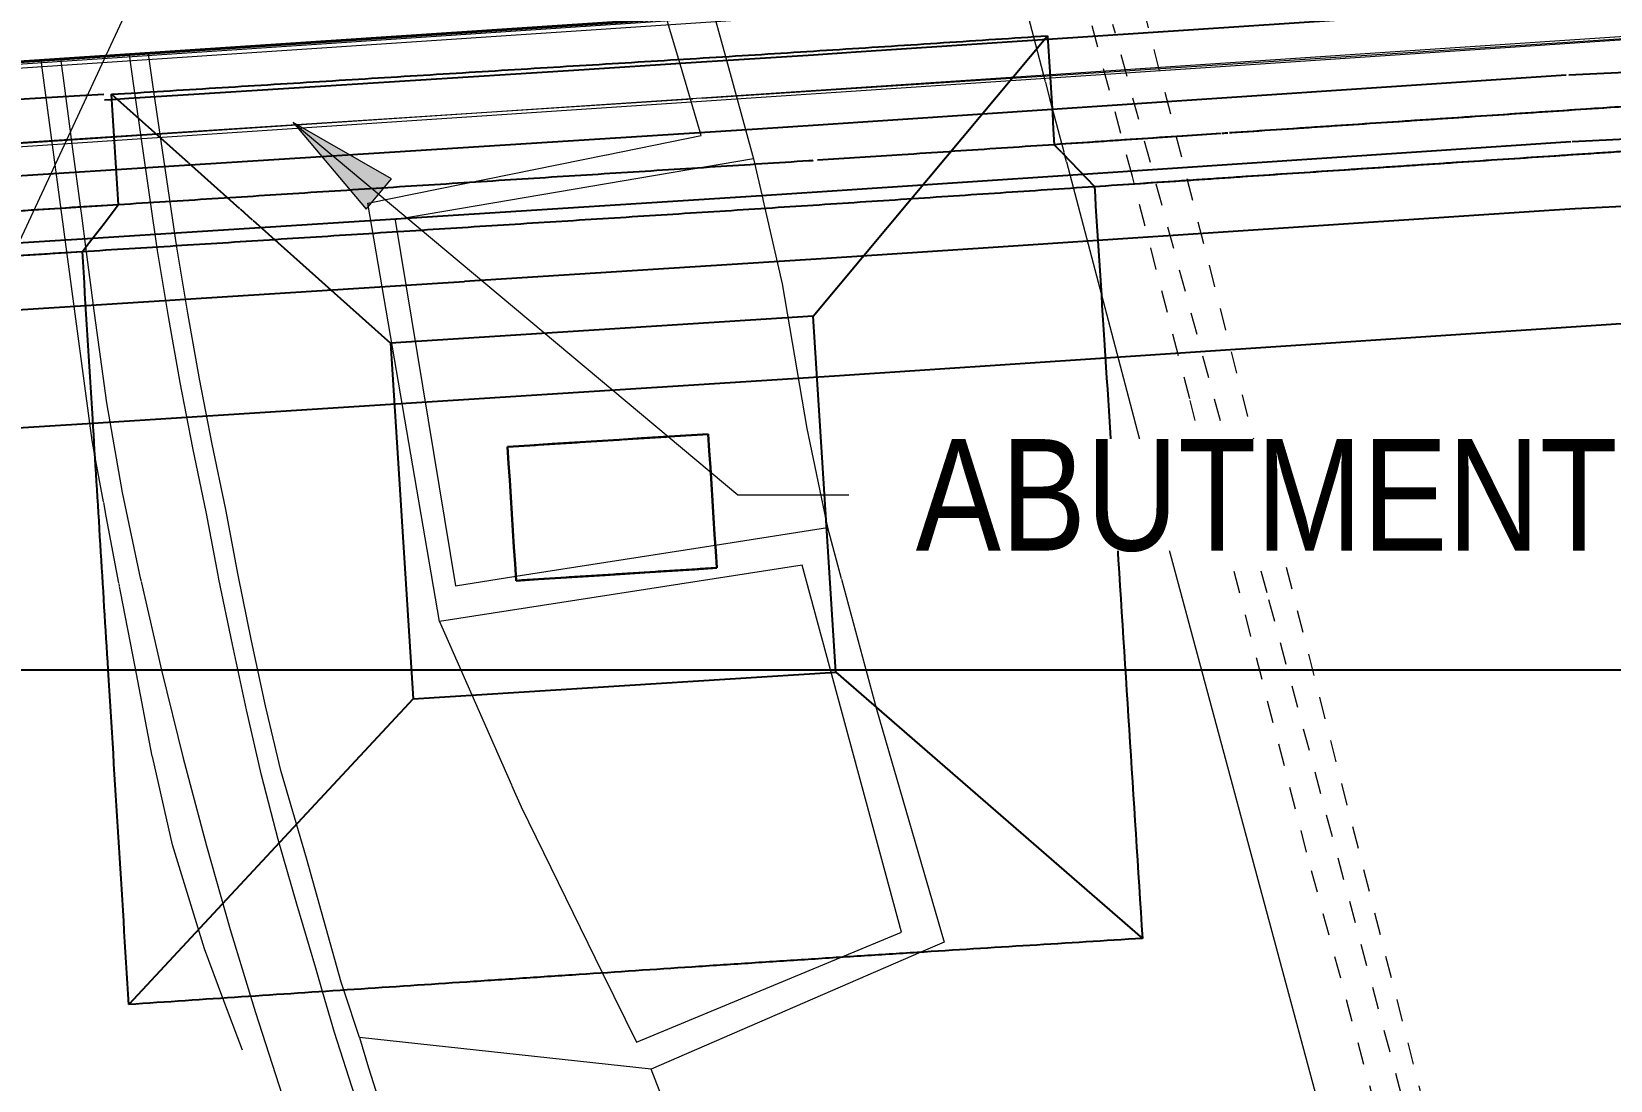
# Model space of a CAD drawing. Header units: metres. Extents: x -1147 to -802, y 5 to 567.
# Drawn here: x -1003.66 to -996.58, y 539.76 to 544.47 of the extents above; entities that cross this region are included whole.
import ezdxf

# ---------------------------------------------------------------- set-up
doc = ezdxf.new("R2010")
doc.units = ezdxf.units.M
doc.linetypes.add('IMPORT-BDYS-Boundary _3_', pattern=[0.01, 0.009, -0.001])
doc.linetypes.add('IMPORT-FURN-Fence _3_', pattern=[0.005, 0.004167, -0.0008333])
for name, color, linetype, lineweight in [('A-FLOR', 7, 'Continuous', 50), ('A-GENM', 7, 'Continuous', 35), ('G-ANNO-TEXT', 7, 'Continuous', 9), ('S-BEAM', 7, 'Continuous', 50)]:
    doc.layers.add(name, color=color, linetype=linetype, lineweight=lineweight)
doc.styles.add('Arial Narrow_3', font='ARIALN.TTF', dxfattribs={"height": 0.5})

# ---------------------------------------------------------------- blocks, each defined once
blk = doc.blocks.new('T2DPAA-T2D-PWA-SU-M2D-000002_dwg-40815123-DRG-2873010 - GENERAL ARRANGEMENT PLAN')
at = {"color": 254, "lineweight": 18, "true_color": 0xeaeaea}
for p, q in [((-160.8693, 1052.198), (-160.7959, 1052.2294)), ((-162.3852, 1051.5697), (-160.8693, 1052.198)), ((-160.8373, 1052.116), (-160.7676, 1052.1456)), ((-161.0923, 1052.0107), (-160.8373, 1052.116)), ((-161.4332, 1051.8699), (-161.0937, 1052.0101)), ((-161.554, 1051.82), (-161.4332, 1051.8699)), ((-160.829, 1051.7849), (-160.7112, 1051.835)), ((-160.7112, 1051.835), (-160.6692, 1051.8525)), ((-160.8021, 1051.7038), (-160.6552, 1051.767)), ((-160.6552, 1051.767), (-160.6414, 1051.7727)), ((-162.4478, 1051.54), (-162.3852, 1051.5697)), ((-164.856, 1050.2154), (-164.6533, 1050.3597)), ((-164.679, 1050.2004), (-164.6132, 1050.2411)), ((-165.0059, 1049.9893), (-164.679, 1050.2004)), ((-164.6729, 1049.8374), (-164.5099, 1049.9357)), ((-164.9249, 1049.6753), (-164.6729, 1049.8374)), ((-164.6659, 1049.7224), (-164.4793, 1049.8451)), ((-164.6659, 1049.7224), (-164.7869, 1049.6484)), ((-164.4667, 1048.4214), (-164.6659, 1049.7224)), ((-164.7869, 1049.6484), (-164.9079, 1049.5713)), ((-162.4865, 1049.5761), (-162.1212, 1048.7472)), ((-160.0578, 1049.4657), (-159.8943, 1049.565)), ((-159.8259, 1049.3631), (-159.9915, 1049.2664)), ((-164.1066, 1048.7432), (-164.3677, 1048.5164)), ((-164.3677, 1048.5164), (-163.7648, 1047.7298)), ((-165.5406, 1047.6432), (-164.4667, 1048.4214)), ((-163.6498, 1047.3866), (-164.4667, 1048.4214)), ((-159.3815, 1048.0499), (-159.5503, 1047.9539)), ((-159.8341, 1047.7925), (-160.0151, 1047.6896)), ((-160.0167, 1047.6887), (-160.0292, 1047.6816)), ((-160.5912, 1047.3619), (-161.2664, 1046.9779)), ((-161.2664, 1046.9779), (-164.4332, 1045.1524))]:
    blk.add_line(p, q, dxfattribs=at)
at = {"color": 7, "lineweight": 18, "true_color": 0xf0f0f0}
for p, q in [((-161.8302, 1051.7058), (-161.554, 1051.82)), ((-161.4872, 1051.5049), (-160.829, 1051.7849)), ((-162.2062, 1051.5498), (-161.8302, 1051.7058)), ((-161.4502, 1051.4249), (-160.8021, 1051.7038)), ((-162.638, 1051.4498), (-162.4478, 1051.54)), ((-162.5761, 1051.3777), (-162.2062, 1051.5498)), ((-162.6972, 1051.4217), (-162.6418, 1051.448)), ((-162.9741, 1051.2889), (-162.6972, 1051.4217)), ((-162.9318, 1051.1979), (-162.5761, 1051.3777)), ((-161.7231, 1051.3009), (-161.4502, 1051.4249)), ((-162.9849, 1051.2838), (-162.9768, 1051.2877)), ((-163.3181, 1051.1216), (-163.0081, 1051.2726)), ((-163.0081, 1051.2726), (-162.9867, 1051.2829)), ((-162.3021, 1051.1248), (-162.0321, 1051.2548)), ((-162.9381, 1051.1947), (-162.9325, 1051.1975)), ((-163.6845, 1050.9453), (-163.3181, 1051.1216)), ((-164.047, 1050.7555), (-163.6861, 1050.9445)), ((-162.8411, 1050.8607), (-162.8249, 1050.8684)), ((-163.109, 1050.7266), (-162.8411, 1050.8607)), ((-164.46, 1050.4974), (-164.047, 1050.7555)), ((-163.376, 1050.5906), (-163.109, 1050.7266)), ((-163.641, 1050.4495), (-163.376, 1050.5906)), ((-162.7709, 1049.8547), (-161.039, 1050.648)), ((-161.039, 1050.648), (-160.5543, 1049.6696)), ((-160.4028, 1049.0261), (-161.08, 1050.511)), ((-164.6533, 1050.3597), (-164.46, 1050.4974)), ((-163.902, 1050.3025), (-163.641, 1050.4495)), ((-164.6132, 1050.2411), (-164.348, 1050.4054)), ((-164.1599, 1050.1485), (-163.902, 1050.3025)), ((-164.4159, 1049.9924), (-164.1599, 1050.1485)), ((-164.5099, 1049.9357), (-164.4159, 1049.9924)), ((-162.7709, 1049.8547), (-163.3953, 1049.3551)), ((-162.1077, 1048.3478), (-162.7709, 1049.8547)), ((-160.5537, 1049.6684), (-160.3618, 1049.2811)), ((-160.3618, 1049.2811), (-160.0578, 1049.4657)), ((-163.3963, 1049.3544), (-163.4798, 1049.2876)), ((-163.4798, 1049.2876), (-164.1066, 1048.7432)), ((-159.9915, 1049.2664), (-160.4026, 1049.0261)), ((-160.4028, 1049.0261), (-160.5666, 1048.9401)), ((-160.5681, 1048.9393), (-160.9117, 1048.759)), ((-160.9117, 1048.759), (-161.5097, 1048.4849)), ((-161.5097, 1048.4849), (-161.9157, 1048.2808)), ((-163.5845, 1047.4946), (-162.1077, 1048.3478)), ((-162.1234, 1048.1613), (-162.6476, 1047.8597)), ((-159.5503, 1047.9539), (-159.7316, 1047.8508)), ((-162.6476, 1047.8597), (-163.5795, 1047.2976)), ((-159.7331, 1047.8499), (-159.799, 1047.8125)), ((-159.7993, 1047.8123), (-159.8341, 1047.7925)), ((-163.7648, 1047.7298), (-163.5845, 1047.4946)), ((-160.0292, 1047.6816), (-160.0538, 1047.6676)), ((-160.0555, 1047.6666), (-160.5912, 1047.3619)), ((-163.5795, 1047.2976), (-163.6498, 1047.3866))]:
    blk.add_line(p, q, dxfattribs=at)
at = {"color": 254, "linetype": 'IMPORT-FURN-Fence _3_', "lineweight": 18, "true_color": 0xeaeaea}
for p, q in [((-160.0426, 1047.3638), (-159.2944, 1047.7926)), ((-161.6923, 1046.2999), (-159.4055, 1047.6232)), ((-160.9407, 1046.8589), (-160.0426, 1047.3638)), ((-162.7713, 1045.8296), (-160.9471, 1046.8553)), ((-164.4091, 1044.7394), (-161.6923, 1046.2999)), ((-166.3969, 1043.7369), (-162.7713, 1045.8296))]:
    blk.add_line(p, q, dxfattribs=at)
at = {"color": 7, "lineweight": 18, "true_color": 0xf0f0f0, "flags": 128}
for points in [[(-162.0321, 1051.2548), (-161.7601, 1051.3808), (-161.4872, 1051.5049)], [(-162.2631, 1051.0458), (-161.9941, 1051.1748), (-161.7231, 1051.3009)], [(-163.6574, 1050.8084), (-163.3011, 1051.0036), (-162.9401, 1051.1937)], [(-162.8242, 1050.8687), (-162.5701, 1050.9897), (-162.3021, 1051.1248)], [(-162.802, 1050.7817), (-162.5311, 1050.9107), (-162.2631, 1051.0458)], [(-164.348, 1050.4054), (-164.013, 1050.6045), (-163.6591, 1050.8075)], [(-163.336, 1050.5126), (-163.07, 1050.6476), (-162.802, 1050.7817)], [(-163.949, 1050.1585), (-163.599, 1050.3716), (-163.336, 1050.5126)], [(-161.0821, 1050.51), (-162.5969, 1049.8267), (-162.4865, 1049.5761)], [(-164.4793, 1049.8451), (-164.4469, 1049.8664), (-163.949, 1050.1585)], [(-162.1212, 1048.7472), (-161.9157, 1048.2808), (-162.1215, 1048.1624)]]:
    blk.add_lwpolyline(points, dxfattribs=at)
blk = doc.blocks.new('T2DPAA-T2D-PWA-SU-M2D-000001_dwg-40815111-DRG-2873010 - GENERAL ARRANGEMENT PLAN')
at = {"color": 254, "linetype": 'IMPORT-BDYS-Boundary _3_', "lineweight": 18, "true_color": 0xeaeaea}
blk.add_line((-88.3362, 1140.0407), (-81.0155, 1144.1355), dxfattribs=at)
blk = doc.blocks.new('T2DPAA-T2D-PWA-SU-M2D-000100_Survey_rvt-1-DRG-2873010 - GENERAL ARRANGEMENT PLAN')
at = {"color": 254, "lineweight": 18, "true_color": 0xe1e1e1, "rotation": 75.11694444444437}
for name, p in [('T2DPAA-T2D-PWA-SU-M2D-000002_dwg-40815123-DRG-2873010 - GENERAL ARRANGEMENT PLAN', (-45.8213, 429.4778)), ('T2DPAA-T2D-PWA-SU-M2D-000001_dwg-40815111-DRG-2873010 - GENERAL ARRANGEMENT PLAN', (27.4325, 329.0961))]:
    blk.add_blockref(name, p, dxfattribs=at)
blk = doc.blocks.new('T2DPAA-T2D-C3S-RW-M2D-100010_dwg-40802999-DRG-2873010 - GENERAL ARRANGEMENT PLAN')
at = {"color": 254, "lineweight": 25, "true_color": 0xd5d5d5}
for p, q in [((57.6458, -622.9032), (58.2231, -624.6245)), ((57.3559, -622.98), (57.8993, -624.6012)), ((56.5642, -623.225), (57.0972, -624.8155)), ((58.5006, -624.3809), (58.1831, -623.4201)), ((55.5978, -623.4818), (56.0453, -625.1656)), ((57.3071, -623.777), (57.5991, -624.6484)), ((58.5345, -624.4834), (58.5006, -624.3809)), ((58.5119, -624.4926), (58.5226, -624.5248)), ((59.8619, -628.5119), (60.3553, -629.9697)), ((59.5633, -628.6121), (60.3042, -630.8013)), ((59.3169, -628.8197), (60.0205, -630.8988)), ((59.0482, -628.9616), (59.6987, -630.8838)), ((58.5466, -629.1298), (59.3319, -631.4504)), ((57.2173, -629.5756), (57.8482, -631.9497)), ((60.3081, -630.8132), (60.4498, -631.2589)), ((59.6987, -630.8838), (59.7363, -630.9949)), ((60.0222, -630.904), (60.1054, -631.1656)), ((59.7363, -630.9949), (59.8281, -631.2835))]:
    blk.add_line(p, q, dxfattribs=at)
at = {"color": 254, "lineweight": 25, "true_color": 0xe1e1e1}
for p, q in [((58.5226, -624.5248), (58.5469, -624.5971)), ((57.5991, -624.6484), (58.1014, -626.1475)), ((57.8993, -624.6012), (58.855, -627.4523)), ((58.2231, -624.6245), (59.1394, -627.3569)), ((58.5469, -624.5971), (58.6242, -624.8278)), ((57.0972, -624.8155), (57.9025, -627.219)), ((58.6245, -624.8289), (58.6316, -624.8499)), ((58.6317, -624.8503), (59.1823, -626.4935)), ((56.0455, -625.1663), (56.882, -628.3141)), ((58.1014, -626.1475), (58.1398, -626.2622)), ((58.1403, -626.2635), (58.4919, -627.3129)), ((59.1823, -626.4935), (59.3571, -627.0153)), ((59.3571, -627.0153), (59.5245, -627.515)), ((57.9028, -627.2199), (58.1559, -627.9755)), ((58.4924, -627.3144), (58.6571, -627.8059)), ((59.1394, -627.3569), (59.226, -627.6153)), ((58.855, -627.4523), (58.9415, -627.7106)), ((59.5245, -627.515), (59.5855, -627.695)), ((59.226, -627.6153), (59.5633, -628.6121)), ((58.9415, -627.7106), (59.3169, -628.8197)), ((59.5861, -627.6968), (59.8619, -628.5119)), ((58.6571, -627.8059), (58.8973, -628.5157)), ((58.1559, -627.9755), (58.5466, -629.1298)), ((56.882, -628.3141), (57.2173, -629.5756)), ((58.8973, -628.5157), (59.0482, -628.9616))]:
    blk.add_line(p, q, dxfattribs=at)
blk = doc.blocks.new('T2DPAA-T2D-PWC-RW-M2D-100010_RoadDesign_rvt-1-DRG-2873010 - GENERAL ARRANGEMENT PLAN')
at = {"color": 254, "lineweight": 18, "true_color": 0xe3e3e3, "rotation": 75.11694444444437}
blk.add_blockref('T2DPAA-T2D-C3S-RW-M2D-100010_dwg-40802999-DRG-2873010 - GENERAL ARRANGEMENT PLAN', (-1722.337, 648.0105), dxfattribs=at)
blk = doc.blocks.new('Top of Pavement - RL A - Top of Pavement - RL A-68818558-DRG-2873010 - GENERAL ARRANGEMENT PLAN')
at = {"layer": 'A-GENM', "color": 9, "lineweight": 25, "true_color": 0xbebebe}
for points, knots in [([(140.301, 11.3767), (140.3013, 11.3758), (140.3375, 11.2394), (140.4097, 10.9675), (140.5177, 10.5611), (140.6258, 10.1546), (140.7341, 9.7482), (140.8419, 9.3418), (140.9489, 8.9351), (141.0572, 8.5287), (141.1502, 8.1907), (141.2282, 7.9213), (141.2891, 7.7201), (141.3529, 7.5197), (141.4192, 7.3202), (141.4869, 7.1211), (141.5552, 6.9222), (141.623, 6.7231), (141.7123, 6.4573), (141.8009, 6.1913), (141.8895, 5.9253), (141.9785, 5.6594), (142.09, 5.3272), (142.2238, 4.9285), (142.3574, 4.5297), (142.4908, 4.1308), (142.6243, 3.732), (142.7582, 3.3333), (142.8478, 3.0677), (142.8927, 2.9349)], [0.60402729, 0.60402729, 0.60402729, 0.60402729, 0.60404624, 0.60693642, 0.60982659, 0.61271676, 0.61560694, 0.61849711, 0.62138728, 0.62427746, 0.62716763, 0.62861272, 0.6300578, 0.63150289, 0.63294798, 0.63439306, 0.63583815, 0.63728324, 0.63872832, 0.6416185, 0.64306358, 0.64450867, 0.64739884, 0.65028902, 0.65317919, 0.65606936, 0.65895954, 0.66184971, 0.66473988, 0.66473988, 0.66473988, 0.66473988]), ([(142.2156, 5.5783), (142.194, 5.6427), (142.1501, 5.7736), (142.0841, 5.971), (141.9954, 6.2369), (141.9069, 6.503), (141.8175, 6.7687), (141.7497, 6.9678), (141.6814, 7.1667), (141.6137, 7.3658), (141.5475, 7.5654), (141.4836, 7.7657), (141.4228, 7.967), (141.3447, 8.2363), (141.2518, 8.5744), (141.1435, 8.9808), (141.0561, 9.3132), (141.004, 9.51), (140.9877, 9.5712)], [-0.6459096, -0.6459096, -0.6459096, -0.6459096, -0.64450867, -0.64306358, -0.6416185, -0.63872832, -0.63728324, -0.63583815, -0.63439306, -0.63294798, -0.63150289, -0.6300578, -0.62861272, -0.62716763, -0.62427746, -0.62138728, -0.61849711, -0.61719099, -0.61719099, -0.61719099, -0.61719099]), ([(142.9593, 3.3598), (142.9572, 3.3662), (142.9103, 3.5055), (142.8189, 3.7777), (142.6854, 4.1765), (142.5519, 4.5753), (142.4183, 4.9741), (142.3062, 5.3082), (142.2387, 5.5094), (142.2158, 5.5777)], [-0.66198873, -0.66198873, -0.66198873, -0.66198873, -0.66184971, -0.65895954, -0.65606936, -0.65317919, -0.65028902, -0.64739884, -0.64591342, -0.64591342, -0.64591342, -0.64591342]), ([(143.5467, 1.6224), (143.5283, 1.6768), (143.465, 1.8639), (143.3567, 2.1838), (143.2218, 2.5821), (143.0914, 2.9679), (143.0061, 3.221), (142.9656, 3.3413)], [-0.67459327, -0.67459327, -0.67459327, -0.67459327, -0.6734104, -0.67052023, -0.66763006, -0.66473988, -0.66212332, -0.66212332, -0.66212332, -0.66212332]), ([(142.8927, 2.9349), (142.9375, 2.8021), (143.0273, 2.5365), (143.1621, 2.1381), (143.297, 1.7398), (143.4318, 1.3415), (143.5666, 0.9431), (143.7014, 0.5448), (143.8362, 0.1465), (143.971, -0.2519), (144.1058, -0.6502), (144.2406, -1.0485), (144.3754, -1.4469), (144.4909, -1.7881), (144.5615, -1.9966), (144.5871, -2.0723)], [0.66473988, 0.66473988, 0.66473988, 0.66473988, 0.66763006, 0.67052023, 0.6734104, 0.67630058, 0.67919075, 0.68208092, 0.6849711, 0.68786127, 0.69075145, 0.69364162, 0.69653179, 0.69942197, 0.7010705, 0.7010705, 0.7010705, 0.7010705]), ([(144.0308, 0.1921), (143.9858, 0.3249), (143.8959, 0.5904), (143.7611, 0.9888), (143.6488, 1.3207), (143.5814, 1.5199), (143.5589, 1.5863)], [-0.6849711, -0.6849711, -0.6849711, -0.6849711, -0.68208092, -0.67919075, -0.67630058, -0.67485509, -0.67485509, -0.67485509, -0.67485509]), ([(144.1667, -0.2095), (144.1663, -0.2084), (144.121, -0.0745), (144.0757, 0.0593), (144.0308, 0.1921)], [-0.687885141, -0.687885141, -0.687885141, -0.687885141, -0.687861272, -0.684971098, -0.684971098, -0.684971098, -0.684971098])]:
    blk.add_open_spline(points, degree=3, knots=knots, dxfattribs=at)
blk.add_open_spline([(143.5563, 1.5942), (143.5536, 1.602), (143.5509, 1.6099), (143.5483, 1.6177)], degree=3, dxfattribs=at)
blk = doc.blocks.new('T2DPAA-T2D-C3S-RS-M3D-100334_rvt-1-DRG-2873010 - GENERAL ARRANGEMENT PLAN')
at = {"layer": 'A-GENM', "color": 254, "lineweight": 25, "true_color": 0xd1d1d1}
for p, q in [((-1100.1458, 543.7174), (-1099.536, 544.448)), ((-1103.7339, 544.1856), (-1103.3902, 543.879)), ((-1103.3887, 543.8777), (-1103.1598, 543.6734)), ((-1100.5864, 543.1896), (-1100.1471, 543.7159)), ((-1103.158, 543.6719), (-1103.1032, 543.6229)), ((-1103.1005, 543.6205), (-1102.4823, 543.069)), ((-1100.5864, 543.1896), (-1102.4823, 543.069)), ((-1100.4856, 541.5934), (-1100.5864, 543.1896)), ((-1102.4823, 543.069), (-1102.4349, 542.3176)), ((-1101.2574, 542.6486), (-1101.3574, 542.6422)), ((-1101.1574, 542.655), (-1101.2574, 542.6486)), ((-1101.0573, 542.6613), (-1101.1574, 542.655)), ((-1101.0526, 542.5862), (-1101.0573, 542.6613)), ((-1101.8575, 542.6104), (-1101.9575, 542.604)), ((-1101.9575, 542.604), (-1101.9527, 542.5289)), ((-1101.7575, 542.6168), (-1101.8575, 542.6104)), ((-1101.6575, 542.6231), (-1101.7575, 542.6168)), ((-1101.5574, 542.6295), (-1101.6575, 542.6231)), ((-1101.4574, 542.6359), (-1101.5574, 542.6295)), ((-1101.3574, 542.6422), (-1101.4574, 542.6359)), ((-1101.0478, 542.5111), (-1101.0526, 542.5862)), ((-1101.9527, 542.5289), (-1101.948, 542.4538)), ((-1101.043, 542.436), (-1101.0478, 542.5111)), ((-1101.948, 542.4538), (-1101.9432, 542.3787)), ((-1101.0382, 542.3609), (-1101.043, 542.436)), ((-1101.9432, 542.3787), (-1101.9384, 542.3036)), ((-1101.0334, 542.2858), (-1101.0382, 542.3609)), ((-1102.4348, 542.3172), (-1102.3815, 541.4728)), ((-1101.9384, 542.3036), (-1101.9336, 542.2285)), ((-1101.9336, 542.2285), (-1101.9288, 542.1534)), ((-1101.0287, 542.2107), (-1101.0334, 542.2858)), ((-1101.9288, 542.1534), (-1101.9241, 542.0784)), ((-1101.0239, 542.1356), (-1101.0287, 542.2107)), ((-1101.9241, 542.0784), (-1101.9193, 542.0033)), ((-1101.0191, 542.0605), (-1101.0239, 542.1356)), ((-1101.9193, 542.0033), (-1101.8193, 542.0096)), ((-1101.8193, 542.0096), (-1101.7192, 542.016)), ((-1101.7192, 542.016), (-1101.6192, 542.0223)), ((-1101.6192, 542.0223), (-1101.5192, 542.0287)), ((-1101.5192, 542.0287), (-1101.3192, 542.0414)), ((-1101.3192, 542.0414), (-1101.2191, 542.0478)), ((-1101.2191, 542.0478), (-1101.1191, 542.0542)), ((-1101.1191, 542.0542), (-1101.0191, 542.0605)), ((-1102.3815, 541.4728), (-1100.4856, 541.5934)), ((-1100.4856, 541.5934), (-1099.1094, 540.3983)), ((-1102.3815, 541.4728), (-1103.6567, 540.102))]:
    blk.add_line(p, q, dxfattribs=at)
at = {"layer": 'A-GENM', "color": 9, "lineweight": 25, "true_color": 0xbebebe}
for p, q in [((-1099.5047, 543.9594), (-1099.4726, 543.9259)), ((-1101.0526, 542.5862), (-1101.0573, 542.6613)), ((-1101.0526, 542.5862), (-1101.0573, 542.6613)), ((-1101.9575, 542.604), (-1101.9527, 542.5289)), ((-1101.9575, 542.604), (-1101.9527, 542.5289)), ((-1101.0478, 542.5111), (-1101.0526, 542.5862)), ((-1101.0478, 542.5111), (-1101.0526, 542.5862)), ((-1101.9527, 542.5289), (-1101.948, 542.4538)), ((-1101.9527, 542.5289), (-1101.948, 542.4538)), ((-1101.043, 542.436), (-1101.0478, 542.5111)), ((-1101.043, 542.436), (-1101.0478, 542.5111)), ((-1101.948, 542.4538), (-1101.9432, 542.3787)), ((-1101.948, 542.4538), (-1101.9432, 542.3787)), ((-1101.0382, 542.3609), (-1101.043, 542.436)), ((-1101.0382, 542.3609), (-1101.043, 542.436)), ((-1101.9432, 542.3787), (-1101.9384, 542.3036)), ((-1101.9432, 542.3787), (-1101.9384, 542.3036)), ((-1101.0334, 542.2858), (-1101.0382, 542.3609)), ((-1101.0334, 542.2858), (-1101.0382, 542.3609)), ((-1101.9384, 542.3036), (-1101.9336, 542.2285)), ((-1101.9384, 542.3036), (-1101.9336, 542.2285)), ((-1101.9336, 542.2285), (-1101.9288, 542.1534)), ((-1101.9336, 542.2285), (-1101.9288, 542.1534)), ((-1101.0287, 542.2107), (-1101.0334, 542.2858)), ((-1101.0287, 542.2107), (-1101.0334, 542.2858)), ((-1101.9288, 542.1534), (-1101.9241, 542.0784)), ((-1101.9288, 542.1534), (-1101.9241, 542.0784)), ((-1101.0239, 542.1356), (-1101.0287, 542.2107)), ((-1101.0239, 542.1356), (-1101.0287, 542.2107)), ((-1101.9241, 542.0784), (-1101.9193, 542.0033)), ((-1101.9241, 542.0784), (-1101.9193, 542.0033)), ((-1101.0191, 542.0605), (-1101.0239, 542.1356)), ((-1101.0191, 542.0605), (-1101.0239, 542.1356))]:
    blk.add_line(p, q, dxfattribs=at)
at = {"layer": 'A-GENM', "color": 253, "lineweight": 25, "true_color": 0xa3a3a3}
for p, q in [((-1101.0573, 542.6613), (-1101.0526, 542.5862)), ((-1101.9527, 542.5289), (-1101.9575, 542.604)), ((-1101.0526, 542.5862), (-1101.0478, 542.5111)), ((-1101.948, 542.4538), (-1101.9527, 542.5289)), ((-1101.0478, 542.5111), (-1101.043, 542.436)), ((-1101.9432, 542.3787), (-1101.948, 542.4538)), ((-1101.043, 542.436), (-1101.0382, 542.3609)), ((-1101.9384, 542.3036), (-1101.9432, 542.3787)), ((-1101.0382, 542.3609), (-1101.0334, 542.2858)), ((-1101.9336, 542.2285), (-1101.9384, 542.3036)), ((-1101.9288, 542.1534), (-1101.9336, 542.2285)), ((-1101.0334, 542.2858), (-1101.0287, 542.2107)), ((-1101.9241, 542.0784), (-1101.9288, 542.1534)), ((-1101.0287, 542.2107), (-1101.0239, 542.1356)), ((-1101.9193, 542.0033), (-1101.9241, 542.0784)), ((-1101.0239, 542.1356), (-1101.0191, 542.0605))]:
    blk.add_line(p, q, dxfattribs=at)
at = {"layer": 'A-GENM', "color": 9, "lineweight": 25, "true_color": 0xbebebe, "flags": 128}
for points in [[(-1099.536, 544.448), (-1099.5315, 544.3782), (-1099.527, 544.3084), (-1099.5226, 544.2386), (-1099.5181, 544.1688), (-1099.5136, 544.099), (-1099.5092, 544.0292), (-1099.5047, 543.9594)], [(-1103.7033, 543.6898), (-1103.7077, 543.7607), (-1103.712, 543.8315), (-1103.7164, 543.9023), (-1103.7208, 543.9731), (-1103.7251, 544.044), (-1103.7295, 544.1148), (-1103.7339, 544.1856)], [(-1099.4717, 543.925), (-1099.4687, 543.9219), (-1099.4328, 543.8844), (-1099.3968, 543.8469), (-1099.3609, 543.8095), (-1099.3249, 543.772)], [(-1103.865, 543.4804), (-1103.8327, 543.5223), (-1103.8003, 543.5642), (-1103.768, 543.606), (-1103.7357, 543.6479), (-1103.704, 543.6889)]]:
    blk.add_lwpolyline(points, dxfattribs=at)
at = {"layer": 'A-GENM', "color": 9, "lineweight": 25, "true_color": 0xbebebe}
for points, knots in [([(-1103.7339, 544.1856), (-1103.5784, 544.1951), (-1103.2674, 544.2142), (-1102.8009, 544.2428), (-1102.3344, 544.2716), (-1101.9457, 544.2955), (-1101.6347, 544.3145), (-1101.3237, 544.3335), (-1101.0127, 544.3524), (-1100.7018, 544.372), (-1100.3909, 544.3917), (-1100.0023, 544.4171), (-1099.6914, 544.4376), (-1099.536, 544.448)], [0, 0, 0, 0, 0.111111, 0.222222, 0.333333, 0.444444, 0.5, 0.555556, 0.666667, 0.722222, 0.777778, 0.888889, 1, 1, 1, 1]), ([(-1096.8265, 544.138), (-1096.9235, 544.1315), (-1097.153, 544.1162), (-1097.5152, 544.0921), (-1097.9131, 544.0655), (-1098.311, 544.039), (-1098.5794, 544.0211), (-1098.7151, 544.0121), (-1098.7182, 544.0119)], [-0.9615435, -0.9615435, -0.9615435, -0.9615435, -0.8571429, -0.7142857, -0.5714286, -0.4285714, -0.2857143, -0.2823616, -0.2823616, -0.2823616, -0.2823616]), ([(-1098.7563, 544.0093), (-1098.8731, 544.0015), (-1099.1226, 543.9849), (-1099.3721, 543.9682), (-1099.5047, 543.9594)], [-0.2687126, -0.2687126, -0.2687126, -0.2687126, -0.1428571, 0, 0, 0, 0]), ([(-1103.7046, 543.6897), (-1103.7677, 543.6858), (-1103.8942, 543.6779), (-1104.0842, 543.6658), (-1104.2747, 543.6531), (-1104.4651, 543.6398), (-1104.6555, 543.6264), (-1104.8459, 543.6137), (-1105.0365, 543.6024), (-1105.2271, 543.5933), (-1105.4178, 543.5868), (-1105.6722, 543.5807), (-1105.9904, 543.5774), (-1106.2449, 543.5769), (-1106.3721, 543.5769)], [-0.9995026, -0.9995026, -0.9995026, -0.9995026, -0.9285714, -0.8571429, -0.7857143, -0.7142857, -0.6428571, -0.5714286, -0.5, -0.4285714, -0.3571429, -0.2857143, -0.1428571, 0, 0, 0, 0]), ([(-1106.2045, 543.3773), (-1106.0744, 543.3776), (-1105.8791, 543.3785), (-1105.6189, 543.3824), (-1105.4237, 543.387), (-1105.2286, 543.3937), (-1105.0337, 543.4031), (-1104.8389, 543.4148), (-1104.6441, 543.4278), (-1104.4494, 543.4416), (-1104.1897, 543.4597), (-1103.9949, 543.4722), (-1103.865, 543.4804)], [0, 0, 0, 0, 0.166667, 0.25, 0.333333, 0.416667, 0.5, 0.583333, 0.666667, 0.75, 0.833333, 1, 1, 1, 1]), ([(-1099.2794, 543.0599), (-1099.2626, 542.7975), (-1099.2059, 541.9103), (-1099.1493, 541.023), (-1099.1094, 540.3983)], [0.2110756, 0.2110756, 0.2110756, 0.2110756, 0.4444444, 1, 1, 1, 1]), ([(-1103.6567, 540.102), (-1103.6876, 540.6025), (-1103.7416, 541.4782), (-1103.7956, 542.354), (-1103.8188, 542.7293)], [0, 0, 0, 0, 0.4444444, 0.7776769, 0.7776769, 0.7776769, 0.7776769]), ([(-1099.1094, 540.3983), (-1099.2778, 540.3878), (-1099.6147, 540.3669), (-1100.0358, 540.3405), (-1100.3727, 540.3192), (-1100.6253, 540.303), (-1100.8779, 540.2865), (-1101.2148, 540.2644), (-1101.5516, 540.2419), (-1101.8884, 540.2194), (-1102.2252, 540.197), (-1102.6462, 540.1691), (-1103.1515, 540.1356), (-1103.4883, 540.1132), (-1103.6567, 540.102)], [0, 0, 0, 0, 0.111111, 0.222222, 0.277778, 0.333333, 0.388889, 0.444444, 0.555556, 0.611111, 0.666667, 0.777778, 0.888889, 1, 1, 1, 1])]:
    blk.add_open_spline(points, degree=3, knots=knots, dxfattribs=at)
for points in [[(-1098.7265, 544.0113), (-1098.7348, 544.0108), (-1098.743, 544.0102), (-1098.7513, 544.0096)], [(-1099.3249, 543.772), (-1099.1891, 543.7811), (-1098.9176, 543.7992), (-1098.5103, 543.8264), (-1098.103, 543.8535), (-1097.6957, 543.8807), (-1097.2884, 543.9078), (-1097.0169, 543.9259), (-1096.8811, 543.935)], [(-1099.3249, 543.772), (-1099.3098, 543.5352), (-1099.2946, 543.2985), (-1099.2795, 543.0617)], [(-1103.8188, 542.7296), (-1103.8342, 542.9799), (-1103.8496, 543.2301), (-1103.865, 543.4804)]]:
    blk.add_open_spline(points, degree=3, dxfattribs=at)
at = {"layer": 'A-GENM', "color": 253, "lineweight": 25, "true_color": 0xa3a3a3}
for points in [[(-1101.3574, 542.6422), (-1101.3241, 542.6443), (-1101.2907, 542.6465), (-1101.2574, 542.6486)], [(-1101.2574, 542.6486), (-1101.224, 542.6507), (-1101.1907, 542.6528), (-1101.1574, 542.655)], [(-1101.1574, 542.655), (-1101.124, 542.6571), (-1101.0907, 542.6592), (-1101.0573, 542.6613)], [(-1101.9575, 542.604), (-1101.9242, 542.6062), (-1101.8908, 542.6083), (-1101.8575, 542.6104)], [(-1101.8575, 542.6104), (-1101.8242, 542.6125), (-1101.7908, 542.6146), (-1101.7575, 542.6168)], [(-1101.7575, 542.6168), (-1101.7241, 542.6189), (-1101.6908, 542.621), (-1101.6575, 542.6231)], [(-1101.6575, 542.6231), (-1101.6241, 542.6253), (-1101.5908, 542.6274), (-1101.5574, 542.6295)], [(-1101.5574, 542.6295), (-1101.5241, 542.6316), (-1101.4908, 542.6337), (-1101.4574, 542.6359)], [(-1101.4574, 542.6359), (-1101.4241, 542.638), (-1101.3907, 542.6401), (-1101.3574, 542.6422)], [(-1101.8193, 542.0096), (-1101.8526, 542.0075), (-1101.8859, 542.0054), (-1101.9193, 542.0033)], [(-1101.7192, 542.016), (-1101.7526, 542.0139), (-1101.7859, 542.0117), (-1101.8193, 542.0096)], [(-1101.6192, 542.0223), (-1101.6526, 542.0202), (-1101.6859, 542.0181), (-1101.7192, 542.016)], [(-1101.5192, 542.0287), (-1101.5525, 542.0266), (-1101.5859, 542.0245), (-1101.6192, 542.0223)], [(-1101.4192, 542.0351), (-1101.4525, 542.033), (-1101.4859, 542.0308), (-1101.5192, 542.0287)], [(-1101.3192, 542.0414), (-1101.3525, 542.0393), (-1101.3858, 542.0372), (-1101.4192, 542.0351)], [(-1101.2191, 542.0478), (-1101.2525, 542.0457), (-1101.2858, 542.0436), (-1101.3192, 542.0414)], [(-1101.1191, 542.0542), (-1101.1525, 542.052), (-1101.1858, 542.0499), (-1101.2191, 542.0478)], [(-1101.0191, 542.0605), (-1101.0524, 542.0584), (-1101.0858, 542.0563), (-1101.1191, 542.0542)]]:
    blk.add_open_spline(points, degree=3, dxfattribs=at)
at = {"layer": 'A-GENM', "color": 253, "lineweight": 25, "true_color": 0xa3a3a3, "rotation": 75.11694444444437}
blk.add_blockref('Top of Pavement - RL A - Top of Pavement - RL A-68818558-DRG-2873010 - GENERAL ARRANGEMENT PLAN', (-1134.0578, 404.8616), dxfattribs=at)

msp = doc.modelspace()

# ---------------------------------------------------------------- hatches: boundary and pattern name
at = {"layer": 'G-ANNO-TEXT'}
msp.add_hatch(color=256, dxfattribs=at).paths.add_polyline_path([(-1002.4885, 544.059), (-1002.1618, 543.6704), (-1002.0486, 543.8056)])

# ---------------------------------------------------------------- linework, layer by layer
at = {"layer": 'A-FLOR', "lineweight": 15}
for p, q in [((-994.5445, 544.9159), (-1004.6019, 544.243)), ((-994.5998, 544.9302), (-1004.5757, 544.263)), ((-994.522, 544.5783), (-1004.5803, 543.9054)), ((-994.521, 544.5634), (-1004.5793, 543.8907)), ((-1000.654, 544.168), (-994.521, 544.5641)), ((-1004.5809, 543.9145), (-1000.6967, 544.1653))]:
    msp.add_line(p, q, dxfattribs=at)
at = {"layer": 'G-ANNO-TEXT'}
for p, q in [((-1002.3542, 546.453), (-1006.994, 536.4915)), ((-1002.4885, 544.059), (-1002.1618, 543.6704)), ((-1002.0486, 543.8056), (-1002.4885, 544.059)), ((-1002.4885, 544.059), (-1000.4936, 542.3884)), ((-1002.1618, 543.6704), (-1002.0486, 543.8056)), ((-1000.4936, 542.3884), (-999.9959, 542.3884))]:
    msp.add_line(p, q, dxfattribs=at)
at = {"layer": 'S-BEAM', "lineweight": 40}
msp.add_line((-1004.5813, 544.2741), (-994.7397, 544.9302), dxfattribs=at)

# ---------------------------------------------------------------- block references
at = {"lineweight": 5}
for name in ['T2DPAA-T2D-PWC-RW-M2D-100010_RoadDesign_rvt-1-DRG-2873010 - GENERAL ARRANGEMENT PLAN', 'T2DPAA-T2D-C3S-RS-M3D-100334_rvt-1-DRG-2873010 - GENERAL ARRANGEMENT PLAN']:
    msp.add_blockref(name, (100.4304, 0), dxfattribs=at)
at = {"color": 254, "lineweight": 5, "true_color": 0xe1e1e1}
msp.add_blockref('T2DPAA-T2D-PWA-SU-M2D-000100_Survey_rvt-1-DRG-2873010 - GENERAL ARRANGEMENT PLAN', (100.4304, 0), dxfattribs=at)

# ---------------------------------------------------------------- next in the draw order: texts
at = {"layer": 'G-ANNO-TEXT', "insert": (-999.6959, 542.6384), "char_height": 0.5, "attachment_point": 1, "style": 'Arial Narrow_3', "bg_fill": 3, "box_fill_scale": 1, "bg_fill_color": 256, "bg_fill_true_color": 13158600, "bg_fill_transparency": 0}
msp.add_mtext('ABUTMENT B2', dxfattribs=at)

doc.saveas('drawing.dxf')
